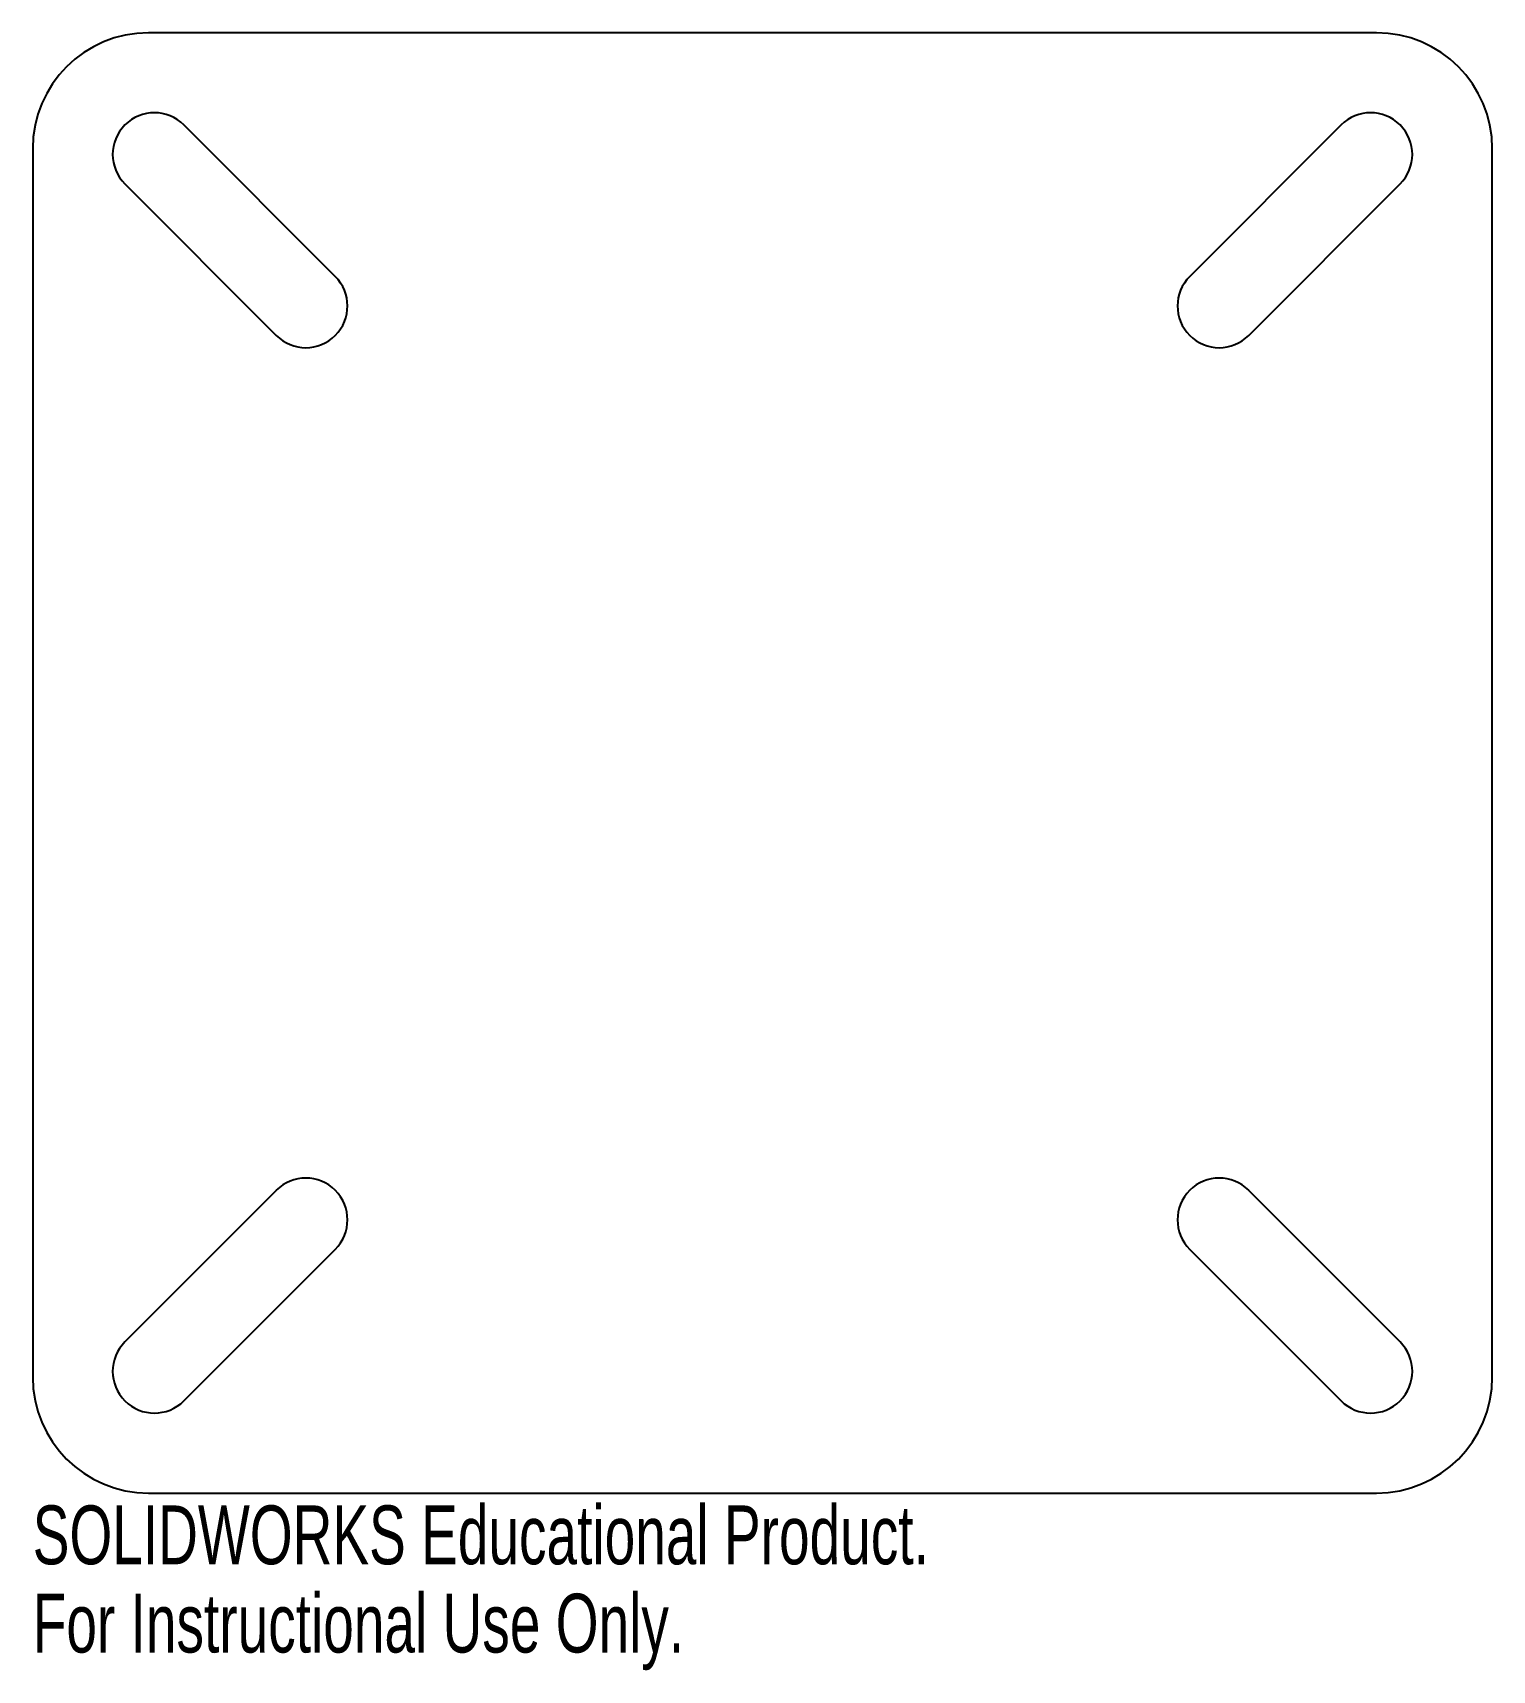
# Model space of a CAD drawing. Header units: inches. Extents: x -2.36 to 2.36, y -2.94 to 2.36.
import ezdxf

# ---------------------------------------------------------------- set-up
doc = ezdxf.new("R2010")
doc.units = ezdxf.units.IN
doc.header["$MEASUREMENT"] = 0
doc.styles.add('SLDTEXTSTYLE0', font='TXT', dxfattribs={"width": 0.7})

msp = doc.modelspace()

# ---------------------------------------------------------------- linework, layer by layer
at = {"color": 7, "linetype": 'Continuous', "lineweight": 25}
for p, q in [((1.9872, 2.3622), (-1.9872, 2.3622)), ((-1.3829, 1.5738), (-1.873, 2.064)), ((1.873, 2.064), (1.3829, 1.5738)), ((-2.3622, 1.9872), (-2.3622, -1.9872)), ((2.3622, -1.9872), (2.3622, 1.9872)), ((-2.064, 1.873), (-1.5738, 1.3829)), ((1.5738, 1.3829), (2.064, 1.873)), ((-1.5738, -1.3829), (-2.064, -1.873)), ((2.064, -1.873), (1.5738, -1.3829)), ((-1.873, -2.064), (-1.3829, -1.5738)), ((1.3829, -1.5738), (1.873, -2.064)), ((-1.9872, -2.3622), (1.9872, -2.3622))]:
    msp.add_line(p, q, dxfattribs=at)
for centre, radius, start, end in [((-1.9872, 1.9872), 0.375, 90, 180), ((1.9872, 1.9872), 0.375, 0, 90), ((-1.9685, 1.9685), 0.135, 45, 225), ((1.9685, 1.9685), 0.135, 315, 135), ((-1.4783, 1.4783), 0.135, 225, 45), ((1.4783, 1.4783), 0.135, 135, 315), ((-1.4783, -1.4783), 0.135, 315, 135), ((1.4783, -1.4783), 0.135, 45, 225), ((-1.9685, -1.9685), 0.135, 135, 315), ((1.9685, -1.9685), 0.135, 225, 45), ((-1.9872, -1.9872), 0.375, 180, 270), ((1.9872, -1.9872), 0.375, 270, 0)]:
    msp.add_arc(centre, radius, start, end, dxfattribs=at)

# ---------------------------------------------------------------- texts
at = {"color": 7, "linetype": 'Continuous', "char_height": 0.1903, "attachment_point": 1, "style": 'SLDTEXTSTYLE0'}
for s, insert in [('SOLIDWORKS Educational Product.', (-2.3622, -2.4023)), ('For Instructional Use Only.', (-2.3622, -2.6878))]:
    msp.add_mtext(s, dxfattribs=dict(at, insert=insert))

doc.saveas('drawing.dxf')
